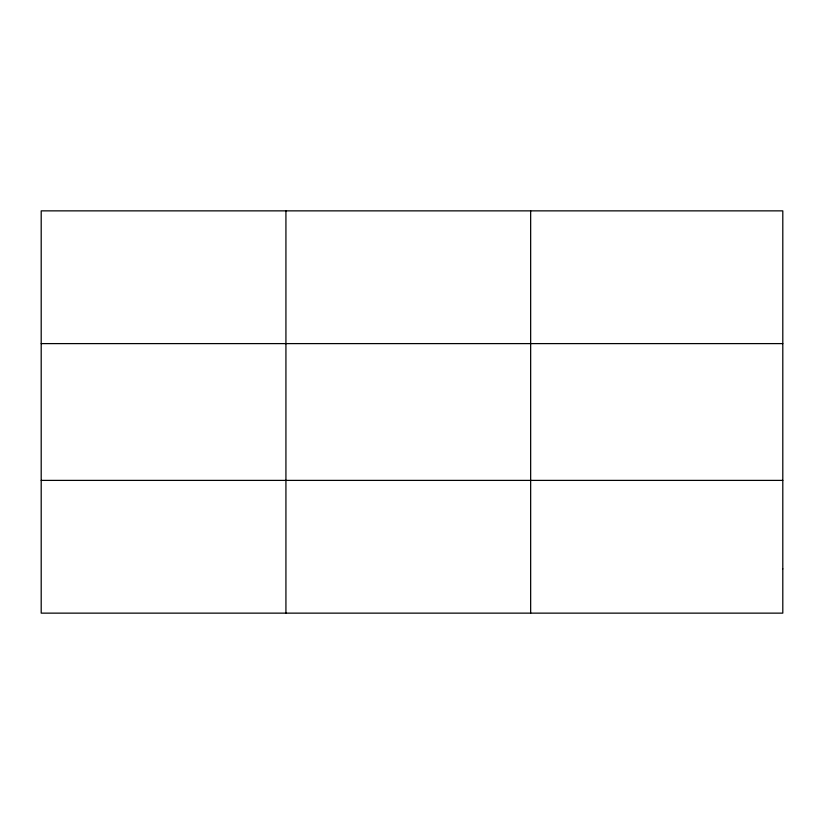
<?xml version="1.0" encoding="UTF-8"?>
<svg xmlns="http://www.w3.org/2000/svg" width="824" height="824" viewBox="0 0 824 824"><rect width="100%" height="100%" fill="white"/><g stroke="black" fill="none" stroke-linecap="round" stroke-linejoin="round"><path stroke-width="1.24" d="M285.928 613.138L285.928 210.862M530.656 613.138L530.656 210.862M41.2 343.608L782.8 343.608M41.2 480.392L782.8 480.392M782.8 568.89L782.8 613.138L41.2 613.138L41.2 210.862L782.8 210.862L782.8 568.89"/></g></svg>
